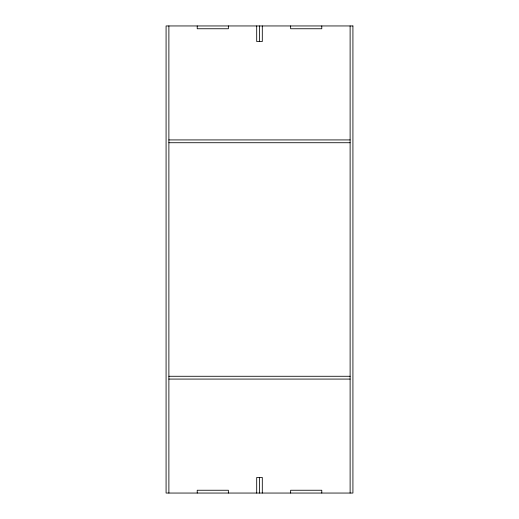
<?xml version="1.0" encoding="UTF-8"?>
<svg xmlns="http://www.w3.org/2000/svg" width="519" height="519" viewBox="0 0 519 519"><rect width="100%" height="100%" fill="white"/><g stroke="black" fill="none" stroke-linecap="round" stroke-linejoin="round"><path stroke-width="0.78" d="M168.883 139.922L350.117 139.922M168.883 142.725L350.117 142.725M168.883 376.275L350.117 376.275M168.883 379.078L350.117 379.078M350.117 25.95L350.117 493.05M321.78 25.95L321.78 28.753L290.64 28.753L290.64 25.95M321.78 493.05L321.78 490.247L290.64 490.247L290.64 493.05M262.303 25.95L262.303 41.52L256.697 41.52L256.697 25.95M262.303 493.05L262.303 477.48L256.697 477.48L256.697 493.05M259.5 25.95L259.5 41.52M259.5 477.48L259.5 493.05M228.36 25.95L228.36 28.753L197.22 28.753L197.22 25.95M228.36 493.05L228.36 490.247L197.22 490.247L197.22 493.05M168.883 25.95L168.883 493.05M352.92 25.95L166.08 25.95L166.08 493.05L352.92 493.05L352.92 25.95"/></g></svg>
